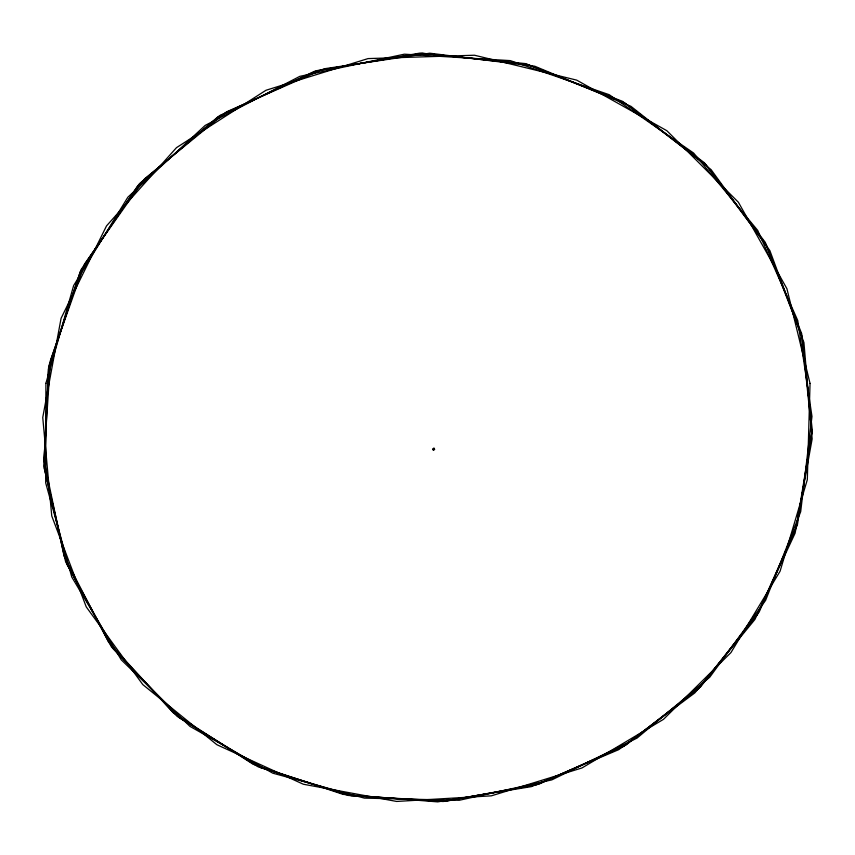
<?xml version="1.0" encoding="UTF-8"?>
<svg xmlns="http://www.w3.org/2000/svg" width="855" height="855" viewBox="0 0 855 855"><rect width="100%" height="100%" fill="white"/><g stroke="black" fill="none" stroke-linecap="round" stroke-linejoin="round"><path stroke-width="1.28" d="M433.709 449.078L433.987 448.565M433.87 448.373L434.084 449.634M433.752 449.826L433.004 449.249L433.774 448.383M45.903 383.318L45.678 482.829L71.777 577.029L121.26 659.825L189.928 726.355L272.756 773.166L364.348 798.121L459.188 800.291L551.817 779.888L636.986 738.122L709.746 677.224L765.599 600.37L800.675 511.739L811.972 416.449L797.736 320.497L757.722 230.433L693.629 153.056L609.22 94.702L510.296 60.62L404.362 54.186L299.827 76.352L205.168 125.418L127.865 197.206L73.637 285.591L45.903 383.318M810.038 383.435L807.323 479.666L780.091 571.193L730.94 652.589L663.469 719.344L582.009 767.94L491.358 795.834L396.667 801.445L303.333 784.227L216.892 744.716L142.806 684.598L86.248 606.89L51.749 515.95L42.75 417.497L61.079 318.317L106.522 225.891L176.472 147.669L265.98 90.267L368.056 58.589L474.493 55.233L576.708 80.135L666.825 130.697L738.389 202.25L786.921 288.734L810.038 383.435M48.489 369.05L44.407 468.764L66.936 564.118L113.362 648.849L179.603 717.911L260.754 767.672L351.448 795.781L446.16 801.178L539.43 783.907L625.956 745.036L700.747 686.661L759.24 611.827L797.448 524.564L812.25 429.862L801.669 333.61L765.236 242.296L704.36 162.728L622.504 101.339L525.216 63.58L419.762 53.128L314.512 71.307L217.972 116.782L137.826 185.706L80.081 272.179L48.489 369.05M48.66 366.41L43.808 466.135L65.611 561.703L111.407 646.808L177.156 716.372L257.954 766.711L348.455 795.46L443.136 801.509L536.513 784.869L623.306 746.597L698.492 688.735L757.498 614.317L796.336 527.353L811.833 432.79L801.979 336.496L766.272 244.958L706.048 164.962L624.716 102.974L527.77 64.488L422.445 53.234L317.066 70.602L220.163 115.34L139.461 183.665L81.022 269.731L48.66 366.41M50.498 360.265L43.904 460.022L64.093 556.039L108.489 641.955L173.105 712.621L253.112 764.242L343.154 794.391L437.728 801.872L531.34 786.632L618.689 749.664L694.752 692.956L754.901 619.48L795.107 533.157L812.143 438.914L803.924 342.545L769.831 250.526L711.071 169.611L630.937 106.33L534.781 66.23L429.755 53.202L324.13 68.785L226.457 111.887L144.548 178.887L84.56 264.035L50.498 360.265M434.051 448.309L432.619 449.164L433.25 450.19L434.682 449.345L434.051 448.309"/></g></svg>
